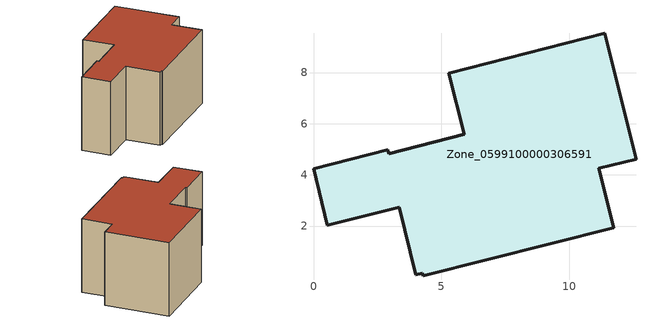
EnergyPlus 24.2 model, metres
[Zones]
Zone_0599100000306591
 floor ground (C_G): 0.54,2.04 0,4.24 2.9,4.98 2.94,4.83 5.9,5.59 5.29,7.97 11.39,9.53 12.61,4.62 11.16,4.26 11.74,1.93 4.28,0.07 4.25,0.16 4,0.1 3.35,2.73 z0
 wall outside (C_F): 0,4.24 0.54,2.04 3.35,2.73 4,0.1 4.25,0.16 4.28,0.07 11.74,1.93 11.16,4.26 12.61,4.62 11.39,9.53 5.29,7.97 5.9,5.59 2.94,4.83 2.9,4.98 0,4.24 z0:5.85
 roof outside (C_R): 4.28,0.07 11.74,1.93 11.16,4.26 12.61,4.62 11.39,9.53 5.29,7.97 5.9,5.59 2.94,4.83 2.9,4.98 0,4.24 0.54,2.04 3.35,2.73 4,0.1 4.25,0.16 z5.85
[BUILDING]
Pand.0599100000306591: North Axis=0; Terrain=City; Loads Convergence Tolerance Value=0.04; Temperature Convergence Tolerance Value=0.4; Solar Distribution=FullExterior; Maximum Number of Warmup Days=25; Minimum Number of Warmup Days=1
[Site:Location]
Rotterdam.The.Hague.AP_ZH_NLD Design_Conditions: Latitude=51.96; Longitude=4.45; Time Zone=1; Elevation=-4.5
[SITE:GROUNDTEMPERATURE:BUILDINGSURFACE]
18, 18, 18, 18, 18, 18, 18, 18, 18, 18, 18, 18
[MATERIAL] Thermal Absorptance=0.9; Solar Absorptance=0.7; Visible Absorptance=0.7
Name | Roughness | Thickness | Conductivity | Density | Specific Heat
G.TC.1965-1974 | MediumSmooth | 0.15 | 0.882353 | 540 | 1210
F.TC.1965-1974 | Rough | 0.3 | 0.697674 | 1920 | 840
R.TC.1965-1974 | MediumRough | 0.2 | 0.232558 | 1500 | 1000
[CONSTRUCTION]
C_G: G.TC.1965-1974
C_F: F.TC.1965-1974
C_R: R.TC.1965-1974
[ZONE]
Zone_0599100000306591: Type=1; Multiplier=1; Ceiling Height=Autocalculate; Volume=Autocalculate; Floor Area=autocalculate; Part of Total Floor Area=Yes
[ZONEINFILTRATION:DESIGNFLOWRATE]
Infil_Zone_0599100000306591: Zone or ZoneList or Space or SpaceList=Zone_0599100000306591; Schedule=AlwaysOn; Design Flow Rate Calculation Method=Flow/Area; Flow Rate per Floor Area=0.003; Constant Term Coefficient=1; Temperature Term Coefficient=0; Velocity Term Coefficient=0; Velocity Squared Term Coefficient=0
[HVACTEMPLATE:ZONE:IDEALLOADSAIRSYSTEM]
Zone_0599100000306591: Maximum Heating Supply Air Temperature=50; Minimum Cooling Supply Air Temperature=13; Maximum Heating Supply Air Humidity Ratio=0.0156; Minimum Cooling Supply Air Humidity Ratio=0.0077; Heating Limit=NoLimit; Cooling Limit=NoLimit; Dehumidification Control Type=ConstantSensibleHeatRatio; Cooling Sensible Heat Ratio=0.7; Dehumidification Setpoint=60; Humidification Control Type=None; Humidification Setpoint=30; Outdoor Air Method=None; Outdoor Air Flow Rate per Person=0.00944; Outdoor Air Flow Rate per Zone Floor Area=0; Outdoor Air Flow Rate per Zone=0; Demand Controlled Ventilation Type=None; Outdoor Air Economizer Type=NoEconomizer; Heat Recovery Type=None; Sensible Heat Recovery Effectiveness=0.7; Latent Heat Recovery Effectiveness=0.65
[ZONECONTROL:THERMOSTAT]
ThermostatControl_Zone_0599100000306591: Zone or ZoneList=Zone_0599100000306591; Control Type Schedule=DualSetpointControlType; Control 1=Thermostat_Zone_0599100000306591; Temperature Difference Between Cutout And Setpoint=0
[THERMOSTATSETPOINT:DUALSETPOINT]
Thermostat_Zone_0599100000306591: Heating Setpoint Temperature Schedule=HeatingSetpoint_Zone_0599100000306591; Cooling Setpoint Temperature Schedule=CoolingSetpoint_Zone_0599100000306591
[SCHEDULE:COMPACT]
HeatingSetpoint_Zone_0599100000306591: Through: 12/31, For: AllDays, Until: 24:00, 21
CoolingSetpoint_Zone_0599100000306591: Through: 12/31, For: AllDays, Until: 24:00, 24
DualSetpointControlType: Through: 12/31, For: AllDays, Until: 24:00, 4
AlwaysOn: Through: 12/31, For: AllDays, Until: 24:00, 1
